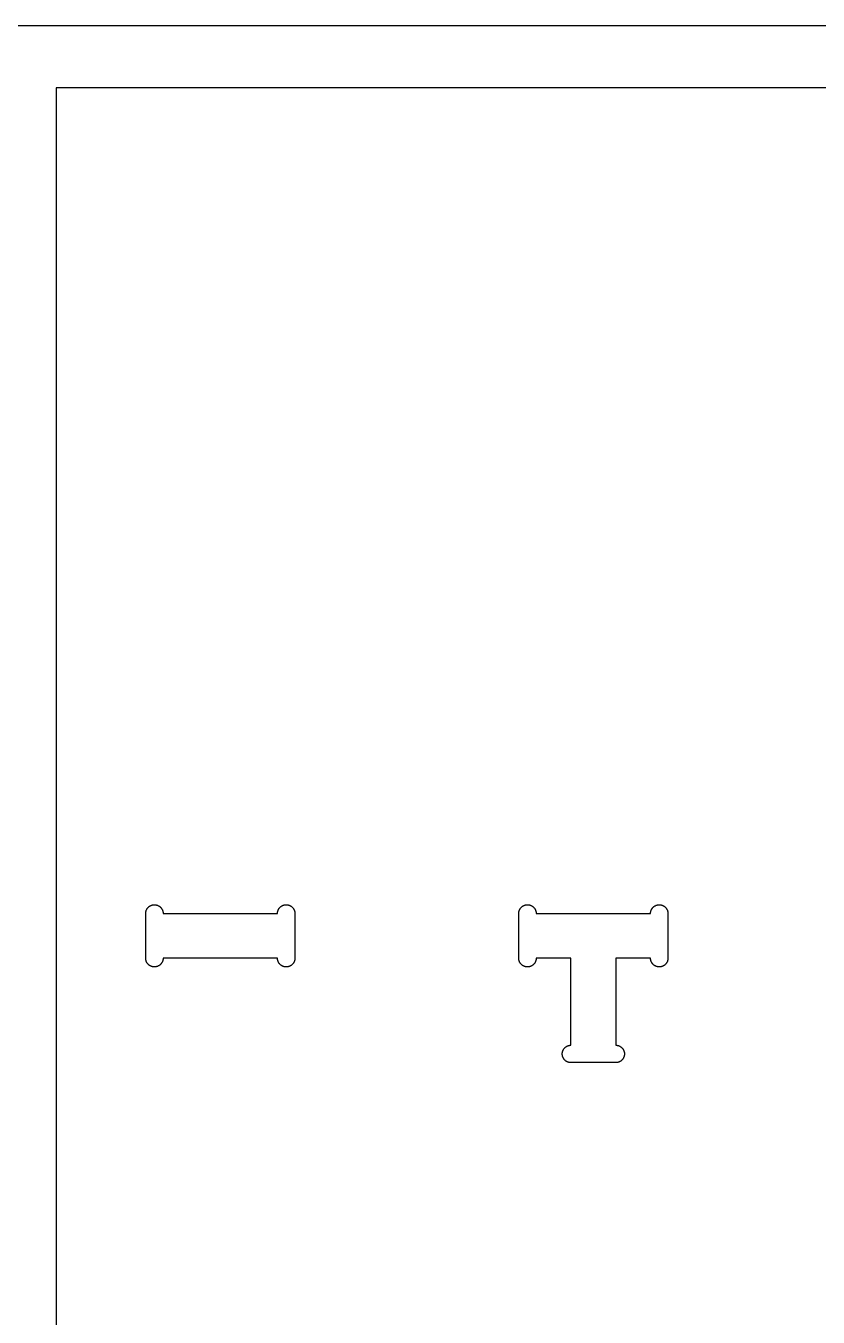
# Model space of a CAD drawing. Header units: millimetres. Extents: x 1594 to 2814, y -1671 to 729.
# Drawn here: x 2176 to 2495, y 210 to 729 of the extents above; entities that cross this region are included whole.
import ezdxf

# ---------------------------------------------------------------- set-up
doc = ezdxf.new("R2010")
doc.units = ezdxf.units.MM
doc.header["$MEASUREMENT"] = 0
for name, color, linetype, true_color in [('CutIn', 96, 'Continuous', 0x007f00), ('CutOut', 4, 'Continuous', 0x00ffff), ('frame', 18, 'Continuous', 0x000000)]:
    doc.layers.add(name, color=color, linetype=linetype, true_color=true_color)

msp = doc.modelspace()

# ---------------------------------------------------------------- linework, layer by layer
at = {"layer": 'CutIn'}
for p, q in [((2225.14, 373.91), (2225.2, 374.01)), ((2225.2, 374.01), (2225.26, 374.11)), ((2225.26, 374.11), (2225.33, 374.21)), ((2225.33, 374.21), (2225.41, 374.31)), ((2225.41, 374.31), (2225.48, 374.4)), ((2225.48, 374.4), (2225.56, 374.49)), ((2225.56, 374.49), (2225.64, 374.58)), ((2225.64, 374.58), (2225.73, 374.67)), ((2225.73, 374.67), (2225.81, 374.75)), ((2225.81, 374.75), (2225.9, 374.83)), ((2225.9, 374.83), (2226, 374.91)), ((2226, 374.91), (2226.09, 374.98)), ((2226.09, 374.98), (2226.19, 375.05)), ((2226.19, 375.05), (2226.29, 375.12)), ((2226.29, 375.12), (2226.39, 375.18)), ((2226.39, 375.18), (2226.5, 375.24)), ((2226.5, 375.24), (2226.61, 375.3)), ((2226.61, 375.3), (2226.72, 375.35)), ((2226.72, 375.35), (2226.83, 375.4)), ((2226.83, 375.4), (2226.94, 375.45)), ((2226.94, 375.45), (2227.05, 375.49)), ((2227.05, 375.49), (2227.17, 375.52)), ((2227.17, 375.52), (2227.28, 375.56)), ((2227.28, 375.56), (2227.4, 375.59)), ((2227.4, 375.59), (2227.52, 375.61)), ((2227.52, 375.61), (2227.64, 375.63)), ((2227.64, 375.63), (2227.76, 375.65)), ((2227.76, 375.65), (2227.88, 375.66)), ((2227.88, 375.66), (2228, 375.67)), ((2228, 375.67), (2228.12, 375.67)), ((2228.12, 375.67), (2228.24, 375.67)), ((2228.24, 375.67), (2228.36, 375.67)), ((2228.36, 375.67), (2228.48, 375.66)), ((2228.48, 375.66), (2228.6, 375.65)), ((2228.6, 375.65), (2228.72, 375.63)), ((2228.72, 375.63), (2228.84, 375.61)), ((2228.84, 375.61), (2228.96, 375.59)), ((2228.96, 375.59), (2229.08, 375.56)), ((2229.08, 375.56), (2229.19, 375.52)), ((2229.19, 375.52), (2229.31, 375.49)), ((2229.31, 375.49), (2229.42, 375.45)), ((2229.42, 375.45), (2229.53, 375.4)), ((2229.53, 375.4), (2229.64, 375.35)), ((2229.64, 375.35), (2229.75, 375.3)), ((2229.75, 375.3), (2229.86, 375.24)), ((2229.86, 375.24), (2229.96, 375.18)), ((2229.96, 375.18), (2230.07, 375.12)), ((2230.07, 375.12), (2230.17, 375.05)), ((2230.17, 375.05), (2230.27, 374.98)), ((2230.27, 374.98), (2230.36, 374.91)), ((2230.36, 374.91), (2230.45, 374.83)), ((2230.45, 374.83), (2230.55, 374.75)), ((2230.55, 374.75), (2230.63, 374.67)), ((2230.63, 374.67), (2230.72, 374.58)), ((2230.72, 374.58), (2230.8, 374.49)), ((2230.8, 374.49), (2230.88, 374.4)), ((2230.88, 374.4), (2230.95, 374.31)), ((2230.95, 374.31), (2231.02, 374.21)), ((2231.02, 374.21), (2231.09, 374.11)), ((2231.09, 374.11), (2231.16, 374.01)), ((2231.16, 374.01), (2231.22, 373.91)), ((2278.14, 373.91), (2278.2, 374.01)), ((2278.2, 374.01), (2278.26, 374.11)), ((2278.26, 374.11), (2278.33, 374.21)), ((2278.33, 374.21), (2278.41, 374.31)), ((2278.41, 374.31), (2278.48, 374.4)), ((2278.48, 374.4), (2278.56, 374.49)), ((2278.56, 374.49), (2278.64, 374.58)), ((2278.64, 374.58), (2278.73, 374.67)), ((2278.73, 374.67), (2278.81, 374.75)), ((2278.81, 374.75), (2278.9, 374.83)), ((2278.9, 374.83), (2279, 374.91)), ((2279, 374.91), (2279.09, 374.98)), ((2279.09, 374.98), (2279.19, 375.05)), ((2279.19, 375.05), (2279.29, 375.12)), ((2279.29, 375.12), (2279.39, 375.18)), ((2279.39, 375.18), (2279.5, 375.24)), ((2279.5, 375.24), (2279.61, 375.3)), ((2279.61, 375.3), (2279.72, 375.35)), ((2279.72, 375.35), (2279.83, 375.4)), ((2279.83, 375.4), (2279.94, 375.45)), ((2279.94, 375.45), (2280.05, 375.49)), ((2280.05, 375.49), (2280.17, 375.52)), ((2280.17, 375.52), (2280.28, 375.56)), ((2280.28, 375.56), (2280.4, 375.59)), ((2280.4, 375.59), (2280.52, 375.61)), ((2280.52, 375.61), (2280.64, 375.63)), ((2280.64, 375.63), (2280.76, 375.65)), ((2280.76, 375.65), (2280.88, 375.66)), ((2280.88, 375.66), (2281, 375.67)), ((2281, 375.67), (2281.12, 375.67)), ((2281.12, 375.67), (2281.24, 375.67)), ((2281.24, 375.67), (2281.36, 375.67)), ((2281.36, 375.67), (2281.48, 375.66)), ((2281.48, 375.66), (2281.6, 375.65)), ((2281.6, 375.65), (2281.72, 375.63)), ((2281.72, 375.63), (2281.84, 375.61)), ((2281.84, 375.61), (2281.96, 375.59)), ((2281.96, 375.59), (2282.08, 375.56)), ((2282.08, 375.56), (2282.19, 375.52)), ((2282.19, 375.52), (2282.31, 375.49)), ((2282.31, 375.49), (2282.42, 375.45)), ((2282.42, 375.45), (2282.53, 375.4)), ((2282.53, 375.4), (2282.64, 375.35)), ((2282.64, 375.35), (2282.75, 375.3)), ((2282.75, 375.3), (2282.86, 375.24)), ((2282.86, 375.24), (2282.96, 375.18)), ((2282.96, 375.18), (2283.07, 375.12)), ((2283.07, 375.12), (2283.17, 375.05)), ((2283.17, 375.05), (2283.27, 374.98)), ((2283.27, 374.98), (2283.36, 374.91)), ((2283.36, 374.91), (2283.45, 374.83)), ((2283.45, 374.83), (2283.55, 374.75)), ((2283.55, 374.75), (2283.63, 374.67)), ((2283.63, 374.67), (2283.72, 374.58)), ((2283.72, 374.58), (2283.8, 374.49)), ((2283.8, 374.49), (2283.88, 374.4)), ((2283.88, 374.4), (2283.95, 374.31)), ((2283.95, 374.31), (2284.02, 374.21)), ((2284.02, 374.21), (2284.09, 374.11)), ((2284.09, 374.11), (2284.16, 374.01)), ((2284.16, 374.01), (2284.22, 373.91)), ((2375.14, 373.91), (2375.2, 374.01)), ((2375.2, 374.01), (2375.26, 374.11)), ((2375.26, 374.11), (2375.33, 374.21)), ((2375.33, 374.21), (2375.41, 374.31)), ((2375.41, 374.31), (2375.48, 374.4)), ((2375.48, 374.4), (2375.56, 374.49)), ((2375.56, 374.49), (2375.64, 374.58)), ((2375.64, 374.58), (2375.73, 374.67)), ((2375.73, 374.67), (2375.81, 374.75)), ((2375.81, 374.75), (2375.9, 374.83)), ((2375.9, 374.83), (2376, 374.91)), ((2376, 374.91), (2376.09, 374.98)), ((2376.09, 374.98), (2376.19, 375.05)), ((2376.19, 375.05), (2376.29, 375.12)), ((2376.29, 375.12), (2376.39, 375.18)), ((2376.39, 375.18), (2376.5, 375.24)), ((2376.5, 375.24), (2376.61, 375.3)), ((2376.61, 375.3), (2376.72, 375.35)), ((2376.72, 375.35), (2376.83, 375.4)), ((2376.83, 375.4), (2376.94, 375.45)), ((2376.94, 375.45), (2377.05, 375.49)), ((2377.05, 375.49), (2377.17, 375.52)), ((2377.17, 375.52), (2377.28, 375.56)), ((2377.28, 375.56), (2377.4, 375.59)), ((2377.4, 375.59), (2377.52, 375.61)), ((2377.52, 375.61), (2377.64, 375.63)), ((2377.64, 375.63), (2377.76, 375.65)), ((2377.76, 375.65), (2377.88, 375.66)), ((2377.88, 375.66), (2378, 375.67)), ((2378, 375.67), (2378.12, 375.67)), ((2378.12, 375.67), (2378.24, 375.67)), ((2378.24, 375.67), (2378.36, 375.67)), ((2378.36, 375.67), (2378.48, 375.66)), ((2378.48, 375.66), (2378.6, 375.65)), ((2378.6, 375.65), (2378.72, 375.63)), ((2378.72, 375.63), (2378.84, 375.61)), ((2378.84, 375.61), (2378.96, 375.59)), ((2378.96, 375.59), (2379.08, 375.56)), ((2379.08, 375.56), (2379.19, 375.52)), ((2379.19, 375.52), (2379.31, 375.49)), ((2379.31, 375.49), (2379.42, 375.45)), ((2379.42, 375.45), (2379.53, 375.4)), ((2379.53, 375.4), (2379.64, 375.35)), ((2379.64, 375.35), (2379.75, 375.3)), ((2379.75, 375.3), (2379.86, 375.24)), ((2379.86, 375.24), (2379.96, 375.18)), ((2379.96, 375.18), (2380.07, 375.12)), ((2380.07, 375.12), (2380.17, 375.05)), ((2380.17, 375.05), (2380.27, 374.98)), ((2380.27, 374.98), (2380.36, 374.91)), ((2380.36, 374.91), (2380.45, 374.83)), ((2380.45, 374.83), (2380.55, 374.75)), ((2380.55, 374.75), (2380.63, 374.67)), ((2380.63, 374.67), (2380.72, 374.58)), ((2380.72, 374.58), (2380.8, 374.49)), ((2380.8, 374.49), (2380.88, 374.4)), ((2380.88, 374.4), (2380.95, 374.31)), ((2380.95, 374.31), (2381.02, 374.21)), ((2381.02, 374.21), (2381.09, 374.11)), ((2381.09, 374.11), (2381.16, 374.01)), ((2381.16, 374.01), (2381.22, 373.91)), ((2428.14, 373.91), (2428.2, 374.01)), ((2428.2, 374.01), (2428.26, 374.11)), ((2428.26, 374.11), (2428.33, 374.21)), ((2428.33, 374.21), (2428.41, 374.31)), ((2428.41, 374.31), (2428.48, 374.4)), ((2428.48, 374.4), (2428.56, 374.49)), ((2428.56, 374.49), (2428.64, 374.58)), ((2428.64, 374.58), (2428.73, 374.67)), ((2428.73, 374.67), (2428.81, 374.75)), ((2428.81, 374.75), (2428.9, 374.83)), ((2428.9, 374.83), (2429, 374.91)), ((2429, 374.91), (2429.09, 374.98)), ((2429.09, 374.98), (2429.19, 375.05)), ((2429.19, 375.05), (2429.29, 375.12)), ((2429.29, 375.12), (2429.39, 375.18)), ((2429.39, 375.18), (2429.5, 375.24)), ((2429.5, 375.24), (2429.61, 375.3)), ((2429.61, 375.3), (2429.72, 375.35)), ((2429.72, 375.35), (2429.83, 375.4)), ((2429.83, 375.4), (2429.94, 375.45)), ((2429.94, 375.45), (2430.05, 375.49)), ((2430.05, 375.49), (2430.17, 375.52)), ((2430.17, 375.52), (2430.28, 375.56)), ((2430.28, 375.56), (2430.4, 375.59)), ((2430.4, 375.59), (2430.52, 375.61)), ((2430.52, 375.61), (2430.64, 375.63)), ((2430.64, 375.63), (2430.76, 375.65)), ((2430.76, 375.65), (2430.88, 375.66)), ((2430.88, 375.66), (2431, 375.67)), ((2431, 375.67), (2431.12, 375.67)), ((2431.12, 375.67), (2431.24, 375.67)), ((2431.24, 375.67), (2431.36, 375.67)), ((2431.36, 375.67), (2431.48, 375.66)), ((2431.48, 375.66), (2431.6, 375.65)), ((2431.6, 375.65), (2431.72, 375.63)), ((2431.72, 375.63), (2431.84, 375.61)), ((2431.84, 375.61), (2431.96, 375.59)), ((2431.96, 375.59), (2432.08, 375.56)), ((2432.08, 375.56), (2432.19, 375.52)), ((2432.19, 375.52), (2432.31, 375.49)), ((2432.31, 375.49), (2432.42, 375.45)), ((2432.42, 375.45), (2432.53, 375.4)), ((2432.53, 375.4), (2432.64, 375.35)), ((2432.64, 375.35), (2432.75, 375.3)), ((2432.75, 375.3), (2432.86, 375.24)), ((2432.86, 375.24), (2432.96, 375.18)), ((2432.96, 375.18), (2433.07, 375.12)), ((2433.07, 375.12), (2433.17, 375.05)), ((2433.17, 375.05), (2433.27, 374.98)), ((2433.27, 374.98), (2433.36, 374.91)), ((2433.36, 374.91), (2433.45, 374.83)), ((2433.45, 374.83), (2433.55, 374.75)), ((2433.55, 374.75), (2433.63, 374.67)), ((2433.63, 374.67), (2433.72, 374.58)), ((2433.72, 374.58), (2433.8, 374.49)), ((2433.8, 374.49), (2433.88, 374.4)), ((2433.88, 374.4), (2433.95, 374.31)), ((2433.95, 374.31), (2434.02, 374.21)), ((2434.02, 374.21), (2434.09, 374.11)), ((2434.09, 374.11), (2434.16, 374.01)), ((2434.16, 374.01), (2434.22, 373.91)), ((2224.68, 372.29), (2224.69, 372.41)), ((2224.68, 372.17), (2224.68, 372.29)), ((2224.68, 354.17), (2224.68, 372.17)), ((2224.69, 372.41), (2224.7, 372.53)), ((2224.7, 372.53), (2224.71, 372.65)), ((2224.71, 372.65), (2224.73, 372.77)), ((2224.73, 372.77), (2224.75, 372.89)), ((2224.75, 372.89), (2224.78, 373.01)), ((2224.78, 373.01), (2224.81, 373.13)), ((2224.81, 373.13), (2224.85, 373.24)), ((2224.85, 373.24), (2224.89, 373.36)), ((2224.89, 373.36), (2224.93, 373.47)), ((2224.93, 373.47), (2224.98, 373.58)), ((2224.98, 373.58), (2225.03, 373.69)), ((2225.03, 373.69), (2225.08, 373.8)), ((2225.08, 373.8), (2225.14, 373.91)), ((2231.22, 373.91), (2231.28, 373.8)), ((2231.28, 373.8), (2231.33, 373.69)), ((2231.33, 373.69), (2231.38, 373.58)), ((2231.38, 373.58), (2231.43, 373.47)), ((2231.43, 373.47), (2231.47, 373.36)), ((2231.47, 373.36), (2231.51, 373.24)), ((2231.51, 373.24), (2231.55, 373.13)), ((2231.55, 373.13), (2231.58, 373.01)), ((2231.58, 373.01), (2231.6, 372.89)), ((2231.6, 372.89), (2231.63, 372.77)), ((2231.63, 372.77), (2231.65, 372.65)), ((2231.65, 372.65), (2231.66, 372.53)), ((2231.66, 372.53), (2231.67, 372.41)), ((2231.67, 372.41), (2231.68, 372.29)), ((2231.68, 372.29), (2231.68, 372.17)), ((2231.68, 372.17), (2277.68, 372.17)), ((2277.68, 372.29), (2277.69, 372.41)), ((2277.68, 372.17), (2277.68, 372.29)), ((2277.69, 372.41), (2277.7, 372.53)), ((2277.7, 372.53), (2277.71, 372.65)), ((2277.71, 372.65), (2277.73, 372.77)), ((2277.73, 372.77), (2277.75, 372.89)), ((2277.75, 372.89), (2277.78, 373.01)), ((2277.78, 373.01), (2277.81, 373.13)), ((2277.81, 373.13), (2277.85, 373.24)), ((2277.85, 373.24), (2277.89, 373.36)), ((2277.89, 373.36), (2277.93, 373.47)), ((2277.93, 373.47), (2277.98, 373.58)), ((2277.98, 373.58), (2278.03, 373.69)), ((2278.03, 373.69), (2278.08, 373.8)), ((2278.08, 373.8), (2278.14, 373.91)), ((2284.22, 373.91), (2284.28, 373.8)), ((2284.28, 373.8), (2284.33, 373.69)), ((2284.33, 373.69), (2284.38, 373.58)), ((2284.38, 373.58), (2284.43, 373.47)), ((2284.43, 373.47), (2284.47, 373.36)), ((2284.47, 373.36), (2284.51, 373.24)), ((2284.51, 373.24), (2284.55, 373.13)), ((2284.55, 373.13), (2284.58, 373.01)), ((2284.58, 373.01), (2284.6, 372.89)), ((2284.6, 372.89), (2284.63, 372.77)), ((2284.63, 372.77), (2284.65, 372.65)), ((2284.65, 372.65), (2284.66, 372.53)), ((2284.66, 372.53), (2284.67, 372.41)), ((2284.67, 372.41), (2284.68, 372.29)), ((2284.68, 372.29), (2284.68, 372.17)), ((2284.68, 372.17), (2284.68, 354.17)), ((2374.68, 372.29), (2374.69, 372.41)), ((2374.68, 372.17), (2374.68, 372.29)), ((2374.68, 354.17), (2374.68, 372.17)), ((2374.69, 372.41), (2374.7, 372.53)), ((2374.7, 372.53), (2374.71, 372.65)), ((2374.71, 372.65), (2374.73, 372.77)), ((2374.73, 372.77), (2374.75, 372.89)), ((2374.75, 372.89), (2374.78, 373.01)), ((2374.78, 373.01), (2374.81, 373.13)), ((2374.81, 373.13), (2374.85, 373.24)), ((2374.85, 373.24), (2374.89, 373.36)), ((2374.89, 373.36), (2374.93, 373.47)), ((2374.93, 373.47), (2374.98, 373.58)), ((2374.98, 373.58), (2375.03, 373.69)), ((2375.03, 373.69), (2375.08, 373.8)), ((2375.08, 373.8), (2375.14, 373.91)), ((2381.22, 373.91), (2381.28, 373.8)), ((2381.28, 373.8), (2381.33, 373.69)), ((2381.33, 373.69), (2381.38, 373.58)), ((2381.38, 373.58), (2381.43, 373.47)), ((2381.43, 373.47), (2381.47, 373.36)), ((2381.47, 373.36), (2381.51, 373.24)), ((2381.51, 373.24), (2381.55, 373.13)), ((2381.55, 373.13), (2381.58, 373.01)), ((2381.58, 373.01), (2381.6, 372.89)), ((2381.6, 372.89), (2381.63, 372.77)), ((2381.63, 372.77), (2381.65, 372.65)), ((2381.65, 372.65), (2381.66, 372.53)), ((2381.66, 372.53), (2381.67, 372.41)), ((2381.67, 372.41), (2381.68, 372.29)), ((2381.68, 372.29), (2381.68, 372.17)), ((2381.68, 372.17), (2427.68, 372.17)), ((2427.68, 372.29), (2427.69, 372.41)), ((2427.68, 372.17), (2427.68, 372.29)), ((2427.69, 372.41), (2427.7, 372.53)), ((2427.7, 372.53), (2427.71, 372.65)), ((2427.71, 372.65), (2427.73, 372.77)), ((2427.73, 372.77), (2427.75, 372.89)), ((2427.75, 372.89), (2427.78, 373.01)), ((2427.78, 373.01), (2427.81, 373.13)), ((2427.81, 373.13), (2427.85, 373.24)), ((2427.85, 373.24), (2427.89, 373.36)), ((2427.89, 373.36), (2427.93, 373.47)), ((2427.93, 373.47), (2427.98, 373.58)), ((2427.98, 373.58), (2428.03, 373.69)), ((2428.03, 373.69), (2428.08, 373.8)), ((2428.08, 373.8), (2428.14, 373.91)), ((2434.22, 373.91), (2434.28, 373.8)), ((2434.28, 373.8), (2434.33, 373.69)), ((2434.33, 373.69), (2434.38, 373.58)), ((2434.38, 373.58), (2434.43, 373.47)), ((2434.43, 373.47), (2434.47, 373.36)), ((2434.47, 373.36), (2434.51, 373.24)), ((2434.51, 373.24), (2434.55, 373.13)), ((2434.55, 373.13), (2434.58, 373.01)), ((2434.58, 373.01), (2434.6, 372.89)), ((2434.6, 372.89), (2434.63, 372.77)), ((2434.63, 372.77), (2434.65, 372.65)), ((2434.65, 372.65), (2434.66, 372.53)), ((2434.66, 372.53), (2434.67, 372.41)), ((2434.67, 372.41), (2434.68, 372.29)), ((2434.68, 372.29), (2434.68, 372.17)), ((2434.68, 372.17), (2434.68, 354.17)), ((2224.68, 354.05), (2224.68, 354.17)), ((2224.69, 353.93), (2224.68, 354.05)), ((2224.7, 353.81), (2224.69, 353.93)), ((2224.71, 353.69), (2224.7, 353.81)), ((2224.73, 353.57), (2224.71, 353.69)), ((2224.75, 353.45), (2224.73, 353.57)), ((2224.78, 353.34), (2224.75, 353.45)), ((2224.81, 353.22), (2224.78, 353.34)), ((2224.85, 353.1), (2224.81, 353.22)), ((2231.55, 353.22), (2231.51, 353.1)), ((2231.58, 353.34), (2231.55, 353.22)), ((2231.6, 353.45), (2231.58, 353.34)), ((2231.63, 353.57), (2231.6, 353.45)), ((2231.65, 353.69), (2231.63, 353.57)), ((2231.66, 353.81), (2231.65, 353.69)), ((2231.67, 353.93), (2231.66, 353.81)), ((2231.68, 354.05), (2231.67, 353.93)), ((2277.68, 354.17), (2231.68, 354.17)), ((2231.68, 354.17), (2231.68, 354.05)), ((2277.68, 354.05), (2277.68, 354.17)), ((2277.69, 353.93), (2277.68, 354.05)), ((2277.7, 353.81), (2277.69, 353.93)), ((2277.71, 353.69), (2277.7, 353.81)), ((2277.73, 353.57), (2277.71, 353.69)), ((2277.75, 353.45), (2277.73, 353.57)), ((2277.78, 353.34), (2277.75, 353.45)), ((2277.81, 353.22), (2277.78, 353.34)), ((2277.85, 353.1), (2277.81, 353.22)), ((2284.55, 353.22), (2284.51, 353.1)), ((2284.58, 353.34), (2284.55, 353.22)), ((2284.6, 353.45), (2284.58, 353.34)), ((2284.63, 353.57), (2284.6, 353.45)), ((2284.65, 353.69), (2284.63, 353.57)), ((2284.66, 353.81), (2284.65, 353.69)), ((2284.67, 353.93), (2284.66, 353.81)), ((2284.68, 354.05), (2284.67, 353.93)), ((2284.68, 354.17), (2284.68, 354.05)), ((2374.68, 354.05), (2374.68, 354.17)), ((2374.69, 353.93), (2374.68, 354.05)), ((2374.7, 353.81), (2374.69, 353.93)), ((2374.71, 353.69), (2374.7, 353.81)), ((2374.73, 353.57), (2374.71, 353.69)), ((2374.75, 353.45), (2374.73, 353.57)), ((2374.78, 353.34), (2374.75, 353.45)), ((2374.81, 353.22), (2374.78, 353.34)), ((2374.85, 353.1), (2374.81, 353.22)), ((2381.55, 353.22), (2381.51, 353.1)), ((2381.58, 353.34), (2381.55, 353.22)), ((2381.6, 353.45), (2381.58, 353.34)), ((2381.63, 353.57), (2381.6, 353.45)), ((2381.65, 353.69), (2381.63, 353.57)), ((2381.66, 353.81), (2381.65, 353.69)), ((2381.67, 353.93), (2381.66, 353.81)), ((2381.68, 354.05), (2381.67, 353.93)), ((2395.68, 354.17), (2381.68, 354.17)), ((2381.68, 354.17), (2381.68, 354.05)), ((2395.68, 319.17), (2395.68, 354.17)), ((2427.68, 354.17), (2413.68, 354.17)), ((2413.68, 354.17), (2413.68, 319.17)), ((2427.68, 354.05), (2427.68, 354.17)), ((2427.69, 353.93), (2427.68, 354.05)), ((2427.7, 353.81), (2427.69, 353.93)), ((2427.71, 353.69), (2427.7, 353.81)), ((2427.73, 353.57), (2427.71, 353.69)), ((2427.75, 353.45), (2427.73, 353.57)), ((2427.78, 353.34), (2427.75, 353.45)), ((2427.81, 353.22), (2427.78, 353.34)), ((2427.85, 353.1), (2427.81, 353.22)), ((2434.55, 353.22), (2434.51, 353.1)), ((2434.58, 353.34), (2434.55, 353.22)), ((2434.6, 353.45), (2434.58, 353.34)), ((2434.63, 353.57), (2434.6, 353.45)), ((2434.65, 353.69), (2434.63, 353.57)), ((2434.66, 353.81), (2434.65, 353.69)), ((2434.67, 353.93), (2434.66, 353.81)), ((2434.68, 354.05), (2434.67, 353.93)), ((2434.68, 354.17), (2434.68, 354.05)), ((2224.89, 352.99), (2224.85, 353.1)), ((2224.93, 352.88), (2224.89, 352.99)), ((2224.98, 352.76), (2224.93, 352.88)), ((2225.03, 352.65), (2224.98, 352.76)), ((2225.08, 352.55), (2225.03, 352.65)), ((2225.14, 352.44), (2225.08, 352.55)), ((2225.2, 352.34), (2225.14, 352.44)), ((2225.26, 352.23), (2225.2, 352.34)), ((2225.33, 352.14), (2225.26, 352.23)), ((2225.41, 352.04), (2225.33, 352.14)), ((2225.48, 351.94), (2225.41, 352.04)), ((2225.56, 351.85), (2225.48, 351.94)), ((2225.64, 351.76), (2225.56, 351.85)), ((2225.73, 351.68), (2225.64, 351.76)), ((2225.81, 351.59), (2225.73, 351.68)), ((2225.9, 351.51), (2225.81, 351.59)), ((2226, 351.44), (2225.9, 351.51)), ((2226.09, 351.36), (2226, 351.44)), ((2226.19, 351.29), (2226.09, 351.36)), ((2226.29, 351.23), (2226.19, 351.29)), ((2226.39, 351.16), (2226.29, 351.23)), ((2226.5, 351.1), (2226.39, 351.16)), ((2226.61, 351.05), (2226.5, 351.1)), ((2226.72, 350.99), (2226.61, 351.05)), ((2226.83, 350.95), (2226.72, 350.99)), ((2226.94, 350.9), (2226.83, 350.95)), ((2227.05, 350.86), (2226.94, 350.9)), ((2227.17, 350.82), (2227.05, 350.86)), ((2227.28, 350.79), (2227.17, 350.82)), ((2227.4, 350.76), (2227.28, 350.79)), ((2227.52, 350.74), (2227.4, 350.76)), ((2227.64, 350.72), (2227.52, 350.74)), ((2227.76, 350.7), (2227.64, 350.72)), ((2227.88, 350.69), (2227.76, 350.7)), ((2228, 350.68), (2227.88, 350.69)), ((2228.12, 350.67), (2228, 350.68)), ((2228.24, 350.67), (2228.12, 350.67)), ((2228.36, 350.68), (2228.24, 350.67)), ((2228.48, 350.69), (2228.36, 350.68)), ((2228.6, 350.7), (2228.48, 350.69)), ((2228.72, 350.72), (2228.6, 350.7)), ((2228.84, 350.74), (2228.72, 350.72)), ((2228.96, 350.76), (2228.84, 350.74)), ((2229.08, 350.79), (2228.96, 350.76)), ((2229.19, 350.82), (2229.08, 350.79)), ((2229.31, 350.86), (2229.19, 350.82)), ((2229.42, 350.9), (2229.31, 350.86)), ((2229.53, 350.95), (2229.42, 350.9)), ((2229.64, 350.99), (2229.53, 350.95)), ((2229.75, 351.05), (2229.64, 350.99)), ((2229.86, 351.1), (2229.75, 351.05)), ((2229.96, 351.16), (2229.86, 351.1)), ((2230.07, 351.23), (2229.96, 351.16)), ((2230.17, 351.29), (2230.07, 351.23)), ((2230.27, 351.36), (2230.17, 351.29)), ((2230.36, 351.44), (2230.27, 351.36)), ((2230.45, 351.51), (2230.36, 351.44)), ((2230.55, 351.59), (2230.45, 351.51)), ((2230.63, 351.68), (2230.55, 351.59)), ((2230.72, 351.76), (2230.63, 351.68)), ((2230.8, 351.85), (2230.72, 351.76)), ((2230.88, 351.94), (2230.8, 351.85)), ((2230.95, 352.04), (2230.88, 351.94)), ((2231.02, 352.14), (2230.95, 352.04)), ((2231.09, 352.23), (2231.02, 352.14)), ((2231.16, 352.34), (2231.09, 352.23)), ((2231.22, 352.44), (2231.16, 352.34)), ((2231.28, 352.55), (2231.22, 352.44)), ((2231.33, 352.65), (2231.28, 352.55)), ((2231.38, 352.76), (2231.33, 352.65)), ((2231.43, 352.88), (2231.38, 352.76)), ((2231.47, 352.99), (2231.43, 352.88)), ((2231.51, 353.1), (2231.47, 352.99)), ((2277.89, 352.99), (2277.85, 353.1)), ((2277.93, 352.88), (2277.89, 352.99)), ((2277.98, 352.76), (2277.93, 352.88)), ((2278.03, 352.65), (2277.98, 352.76)), ((2278.08, 352.55), (2278.03, 352.65)), ((2278.14, 352.44), (2278.08, 352.55)), ((2278.2, 352.34), (2278.14, 352.44)), ((2278.26, 352.23), (2278.2, 352.34)), ((2278.33, 352.14), (2278.26, 352.23)), ((2278.41, 352.04), (2278.33, 352.14)), ((2278.48, 351.94), (2278.41, 352.04)), ((2278.56, 351.85), (2278.48, 351.94)), ((2278.64, 351.76), (2278.56, 351.85)), ((2278.73, 351.68), (2278.64, 351.76)), ((2278.81, 351.59), (2278.73, 351.68)), ((2278.9, 351.51), (2278.81, 351.59)), ((2279, 351.44), (2278.9, 351.51)), ((2279.09, 351.36), (2279, 351.44)), ((2279.19, 351.29), (2279.09, 351.36)), ((2279.29, 351.23), (2279.19, 351.29)), ((2279.39, 351.16), (2279.29, 351.23)), ((2279.5, 351.1), (2279.39, 351.16)), ((2279.61, 351.05), (2279.5, 351.1)), ((2279.72, 350.99), (2279.61, 351.05)), ((2279.83, 350.95), (2279.72, 350.99)), ((2279.94, 350.9), (2279.83, 350.95)), ((2280.05, 350.86), (2279.94, 350.9)), ((2280.17, 350.82), (2280.05, 350.86)), ((2280.28, 350.79), (2280.17, 350.82)), ((2280.4, 350.76), (2280.28, 350.79)), ((2280.52, 350.74), (2280.4, 350.76)), ((2280.64, 350.72), (2280.52, 350.74)), ((2280.76, 350.7), (2280.64, 350.72)), ((2280.88, 350.69), (2280.76, 350.7)), ((2281, 350.68), (2280.88, 350.69)), ((2281.12, 350.67), (2281, 350.68)), ((2281.24, 350.67), (2281.12, 350.67)), ((2281.36, 350.68), (2281.24, 350.67)), ((2281.48, 350.69), (2281.36, 350.68)), ((2281.6, 350.7), (2281.48, 350.69)), ((2281.72, 350.72), (2281.6, 350.7)), ((2281.84, 350.74), (2281.72, 350.72)), ((2281.96, 350.76), (2281.84, 350.74)), ((2282.08, 350.79), (2281.96, 350.76)), ((2282.19, 350.82), (2282.08, 350.79)), ((2282.31, 350.86), (2282.19, 350.82)), ((2282.42, 350.9), (2282.31, 350.86)), ((2282.53, 350.95), (2282.42, 350.9)), ((2282.64, 350.99), (2282.53, 350.95)), ((2282.75, 351.05), (2282.64, 350.99)), ((2282.86, 351.1), (2282.75, 351.05)), ((2282.96, 351.16), (2282.86, 351.1)), ((2283.07, 351.23), (2282.96, 351.16)), ((2283.17, 351.29), (2283.07, 351.23)), ((2283.27, 351.36), (2283.17, 351.29)), ((2283.36, 351.44), (2283.27, 351.36)), ((2283.45, 351.51), (2283.36, 351.44)), ((2283.55, 351.59), (2283.45, 351.51)), ((2283.63, 351.68), (2283.55, 351.59)), ((2283.72, 351.76), (2283.63, 351.68)), ((2283.8, 351.85), (2283.72, 351.76)), ((2283.88, 351.94), (2283.8, 351.85)), ((2283.95, 352.04), (2283.88, 351.94)), ((2284.02, 352.14), (2283.95, 352.04)), ((2284.09, 352.23), (2284.02, 352.14)), ((2284.16, 352.34), (2284.09, 352.23)), ((2284.22, 352.44), (2284.16, 352.34)), ((2284.28, 352.55), (2284.22, 352.44)), ((2284.33, 352.65), (2284.28, 352.55)), ((2284.38, 352.76), (2284.33, 352.65)), ((2284.43, 352.88), (2284.38, 352.76)), ((2284.47, 352.99), (2284.43, 352.88)), ((2284.51, 353.1), (2284.47, 352.99)), ((2374.89, 352.99), (2374.85, 353.1)), ((2374.93, 352.88), (2374.89, 352.99)), ((2374.98, 352.76), (2374.93, 352.88)), ((2375.03, 352.65), (2374.98, 352.76)), ((2375.08, 352.55), (2375.03, 352.65)), ((2375.14, 352.44), (2375.08, 352.55)), ((2375.2, 352.34), (2375.14, 352.44)), ((2375.26, 352.23), (2375.2, 352.34)), ((2375.33, 352.14), (2375.26, 352.23)), ((2375.41, 352.04), (2375.33, 352.14)), ((2375.48, 351.94), (2375.41, 352.04)), ((2375.56, 351.85), (2375.48, 351.94)), ((2375.64, 351.76), (2375.56, 351.85)), ((2375.73, 351.68), (2375.64, 351.76)), ((2375.81, 351.59), (2375.73, 351.68)), ((2375.9, 351.51), (2375.81, 351.59)), ((2376, 351.44), (2375.9, 351.51)), ((2376.09, 351.36), (2376, 351.44)), ((2376.19, 351.29), (2376.09, 351.36)), ((2376.29, 351.23), (2376.19, 351.29)), ((2376.39, 351.16), (2376.29, 351.23)), ((2376.5, 351.1), (2376.39, 351.16)), ((2376.61, 351.05), (2376.5, 351.1)), ((2376.72, 350.99), (2376.61, 351.05)), ((2376.83, 350.95), (2376.72, 350.99)), ((2376.94, 350.9), (2376.83, 350.95)), ((2377.05, 350.86), (2376.94, 350.9)), ((2377.17, 350.82), (2377.05, 350.86)), ((2377.28, 350.79), (2377.17, 350.82)), ((2377.4, 350.76), (2377.28, 350.79)), ((2377.52, 350.74), (2377.4, 350.76)), ((2377.64, 350.72), (2377.52, 350.74)), ((2377.76, 350.7), (2377.64, 350.72)), ((2377.88, 350.69), (2377.76, 350.7)), ((2378, 350.68), (2377.88, 350.69)), ((2378.12, 350.67), (2378, 350.68)), ((2378.24, 350.67), (2378.12, 350.67)), ((2378.36, 350.68), (2378.24, 350.67)), ((2378.48, 350.69), (2378.36, 350.68)), ((2378.6, 350.7), (2378.48, 350.69)), ((2378.72, 350.72), (2378.6, 350.7)), ((2378.84, 350.74), (2378.72, 350.72)), ((2378.96, 350.76), (2378.84, 350.74)), ((2379.08, 350.79), (2378.96, 350.76)), ((2379.19, 350.82), (2379.08, 350.79)), ((2379.31, 350.86), (2379.19, 350.82)), ((2379.42, 350.9), (2379.31, 350.86)), ((2379.53, 350.95), (2379.42, 350.9)), ((2379.64, 350.99), (2379.53, 350.95)), ((2379.75, 351.05), (2379.64, 350.99)), ((2379.86, 351.1), (2379.75, 351.05)), ((2379.96, 351.16), (2379.86, 351.1)), ((2380.07, 351.23), (2379.96, 351.16)), ((2380.17, 351.29), (2380.07, 351.23)), ((2380.27, 351.36), (2380.17, 351.29)), ((2380.36, 351.44), (2380.27, 351.36)), ((2380.45, 351.51), (2380.36, 351.44)), ((2380.55, 351.59), (2380.45, 351.51)), ((2380.63, 351.68), (2380.55, 351.59)), ((2380.72, 351.76), (2380.63, 351.68)), ((2380.8, 351.85), (2380.72, 351.76)), ((2380.88, 351.94), (2380.8, 351.85)), ((2380.95, 352.04), (2380.88, 351.94)), ((2381.02, 352.14), (2380.95, 352.04)), ((2381.09, 352.23), (2381.02, 352.14)), ((2381.16, 352.34), (2381.09, 352.23)), ((2381.22, 352.44), (2381.16, 352.34)), ((2381.28, 352.55), (2381.22, 352.44)), ((2381.33, 352.65), (2381.28, 352.55)), ((2381.38, 352.76), (2381.33, 352.65)), ((2381.43, 352.88), (2381.38, 352.76)), ((2381.47, 352.99), (2381.43, 352.88)), ((2381.51, 353.1), (2381.47, 352.99)), ((2427.89, 352.99), (2427.85, 353.1)), ((2427.93, 352.88), (2427.89, 352.99)), ((2427.98, 352.76), (2427.93, 352.88)), ((2428.03, 352.65), (2427.98, 352.76)), ((2428.08, 352.55), (2428.03, 352.65)), ((2428.14, 352.44), (2428.08, 352.55)), ((2428.2, 352.34), (2428.14, 352.44)), ((2428.26, 352.23), (2428.2, 352.34)), ((2428.33, 352.14), (2428.26, 352.23)), ((2428.41, 352.04), (2428.33, 352.14)), ((2428.48, 351.94), (2428.41, 352.04)), ((2428.56, 351.85), (2428.48, 351.94)), ((2428.64, 351.76), (2428.56, 351.85)), ((2428.73, 351.68), (2428.64, 351.76)), ((2428.81, 351.59), (2428.73, 351.68)), ((2428.9, 351.51), (2428.81, 351.59)), ((2429, 351.44), (2428.9, 351.51)), ((2429.09, 351.36), (2429, 351.44)), ((2429.19, 351.29), (2429.09, 351.36)), ((2429.29, 351.23), (2429.19, 351.29)), ((2429.39, 351.16), (2429.29, 351.23)), ((2429.5, 351.1), (2429.39, 351.16)), ((2429.61, 351.05), (2429.5, 351.1)), ((2429.72, 350.99), (2429.61, 351.05)), ((2429.83, 350.95), (2429.72, 350.99)), ((2429.94, 350.9), (2429.83, 350.95)), ((2430.05, 350.86), (2429.94, 350.9)), ((2430.17, 350.82), (2430.05, 350.86)), ((2430.28, 350.79), (2430.17, 350.82)), ((2430.4, 350.76), (2430.28, 350.79)), ((2430.52, 350.74), (2430.4, 350.76)), ((2430.64, 350.72), (2430.52, 350.74)), ((2430.76, 350.7), (2430.64, 350.72)), ((2430.88, 350.69), (2430.76, 350.7)), ((2431, 350.68), (2430.88, 350.69)), ((2431.12, 350.67), (2431, 350.68)), ((2431.24, 350.67), (2431.12, 350.67)), ((2431.36, 350.68), (2431.24, 350.67)), ((2431.48, 350.69), (2431.36, 350.68)), ((2431.6, 350.7), (2431.48, 350.69)), ((2431.72, 350.72), (2431.6, 350.7)), ((2431.84, 350.74), (2431.72, 350.72)), ((2431.96, 350.76), (2431.84, 350.74)), ((2432.08, 350.79), (2431.96, 350.76)), ((2432.19, 350.82), (2432.08, 350.79)), ((2432.31, 350.86), (2432.19, 350.82)), ((2432.42, 350.9), (2432.31, 350.86)), ((2432.53, 350.95), (2432.42, 350.9)), ((2432.64, 350.99), (2432.53, 350.95)), ((2432.75, 351.05), (2432.64, 350.99)), ((2432.86, 351.1), (2432.75, 351.05)), ((2432.96, 351.16), (2432.86, 351.1)), ((2433.07, 351.23), (2432.96, 351.16)), ((2433.17, 351.29), (2433.07, 351.23)), ((2433.27, 351.36), (2433.17, 351.29)), ((2433.36, 351.44), (2433.27, 351.36)), ((2433.45, 351.51), (2433.36, 351.44)), ((2433.55, 351.59), (2433.45, 351.51)), ((2433.63, 351.68), (2433.55, 351.59)), ((2433.72, 351.76), (2433.63, 351.68)), ((2433.8, 351.85), (2433.72, 351.76)), ((2433.88, 351.94), (2433.8, 351.85)), ((2433.95, 352.04), (2433.88, 351.94)), ((2434.02, 352.14), (2433.95, 352.04)), ((2434.09, 352.23), (2434.02, 352.14)), ((2434.16, 352.34), (2434.09, 352.23)), ((2434.22, 352.44), (2434.16, 352.34)), ((2434.28, 352.55), (2434.22, 352.44)), ((2434.33, 352.65), (2434.28, 352.55)), ((2434.38, 352.76), (2434.33, 352.65)), ((2434.43, 352.88), (2434.38, 352.76)), ((2434.47, 352.99), (2434.43, 352.88)), ((2434.51, 353.1), (2434.47, 352.99)), ((2392.37, 316.8), (2392.41, 316.91)), ((2392.41, 316.91), (2392.45, 317.03)), ((2392.45, 317.03), (2392.5, 317.14)), ((2392.5, 317.14), (2392.55, 317.25)), ((2392.55, 317.25), (2392.61, 317.35)), ((2392.61, 317.35), (2392.67, 317.46)), ((2392.67, 317.46), (2392.73, 317.56)), ((2392.73, 317.56), (2392.8, 317.66)), ((2392.8, 317.66), (2392.87, 317.76)), ((2392.87, 317.76), (2392.94, 317.86)), ((2392.94, 317.86), (2393.02, 317.95)), ((2393.02, 317.95), (2393.1, 318.04)), ((2393.1, 318.04), (2393.18, 318.13)), ((2393.18, 318.13), (2393.27, 318.21)), ((2393.27, 318.21), (2393.36, 318.29)), ((2393.36, 318.29), (2393.45, 318.37)), ((2393.45, 318.37), (2393.54, 318.45)), ((2393.54, 318.45), (2393.64, 318.52)), ((2393.64, 318.52), (2393.74, 318.59)), ((2393.74, 318.59), (2393.84, 318.65)), ((2393.84, 318.65), (2393.95, 318.71)), ((2393.95, 318.71), (2394.05, 318.77)), ((2394.05, 318.77), (2394.16, 318.83)), ((2394.16, 318.83), (2394.27, 318.88)), ((2394.27, 318.88), (2394.38, 318.92)), ((2394.38, 318.92), (2394.49, 318.97)), ((2394.49, 318.97), (2394.61, 319.01)), ((2394.61, 319.01), (2394.72, 319.04)), ((2394.72, 319.04), (2394.84, 319.07)), ((2394.84, 319.07), (2394.96, 319.1)), ((2394.96, 319.1), (2395.08, 319.12)), ((2395.08, 319.12), (2395.2, 319.14)), ((2395.2, 319.14), (2395.32, 319.15)), ((2395.32, 319.15), (2395.44, 319.16)), ((2395.44, 319.16), (2395.56, 319.17)), ((2395.56, 319.17), (2395.68, 319.17)), ((2413.68, 319.17), (2413.8, 319.17)), ((2413.8, 319.17), (2413.92, 319.16)), ((2413.92, 319.16), (2414.04, 319.15)), ((2414.04, 319.15), (2414.16, 319.14)), ((2414.16, 319.14), (2414.28, 319.12)), ((2414.28, 319.12), (2414.4, 319.1)), ((2414.4, 319.1), (2414.52, 319.07)), ((2414.52, 319.07), (2414.63, 319.04)), ((2414.63, 319.04), (2414.75, 319.01)), ((2414.75, 319.01), (2414.86, 318.97)), ((2414.86, 318.97), (2414.98, 318.92)), ((2414.98, 318.92), (2415.09, 318.88)), ((2415.09, 318.88), (2415.2, 318.83)), ((2415.2, 318.83), (2415.31, 318.77)), ((2415.31, 318.77), (2415.41, 318.71)), ((2415.41, 318.71), (2415.52, 318.65)), ((2415.52, 318.65), (2415.62, 318.59)), ((2415.62, 318.59), (2415.72, 318.52)), ((2415.72, 318.52), (2415.81, 318.45)), ((2415.81, 318.45), (2415.91, 318.37)), ((2415.91, 318.37), (2416, 318.29)), ((2416, 318.29), (2416.09, 318.21)), ((2416.09, 318.21), (2416.18, 318.13)), ((2416.18, 318.13), (2416.26, 318.04)), ((2416.26, 318.04), (2416.34, 317.95)), ((2416.34, 317.95), (2416.42, 317.86)), ((2416.42, 317.86), (2416.49, 317.76)), ((2416.49, 317.76), (2416.56, 317.66)), ((2416.56, 317.66), (2416.63, 317.56)), ((2416.63, 317.56), (2416.69, 317.46)), ((2416.69, 317.46), (2416.75, 317.35)), ((2416.75, 317.35), (2416.81, 317.25)), ((2416.81, 317.25), (2416.86, 317.14)), ((2416.86, 317.14), (2416.91, 317.03)), ((2416.91, 317.03), (2416.95, 316.91)), ((2416.95, 316.91), (2416.99, 316.8)), ((2392.18, 315.85), (2392.19, 315.97)), ((2392.18, 315.73), (2392.18, 315.85)), ((2392.18, 315.61), (2392.18, 315.73)), ((2392.18, 315.49), (2392.18, 315.61)), ((2392.19, 315.37), (2392.18, 315.49)), ((2392.19, 315.97), (2392.2, 316.09)), ((2392.2, 315.25), (2392.19, 315.37)), ((2392.2, 316.09), (2392.22, 316.21)), ((2392.22, 315.13), (2392.2, 315.25)), ((2392.22, 316.21), (2392.24, 316.33)), ((2392.24, 315.01), (2392.22, 315.13)), ((2392.24, 316.33), (2392.27, 316.45)), ((2392.27, 314.89), (2392.24, 315.01)), ((2392.27, 316.45), (2392.3, 316.57)), ((2392.3, 314.78), (2392.27, 314.89)), ((2392.3, 316.57), (2392.33, 316.69)), ((2392.33, 314.66), (2392.3, 314.78)), ((2392.33, 316.69), (2392.37, 316.8)), ((2392.37, 314.55), (2392.33, 314.66)), ((2392.41, 314.43), (2392.37, 314.55)), ((2392.45, 314.32), (2392.41, 314.43)), ((2392.5, 314.21), (2392.45, 314.32)), ((2392.55, 314.1), (2392.5, 314.21)), ((2392.61, 313.99), (2392.55, 314.1)), ((2392.67, 313.89), (2392.61, 313.99)), ((2392.73, 313.79), (2392.67, 313.89)), ((2392.8, 313.68), (2392.73, 313.79)), ((2392.87, 313.59), (2392.8, 313.68)), ((2392.94, 313.49), (2392.87, 313.59)), ((2393.02, 313.4), (2392.94, 313.49)), ((2393.1, 313.31), (2393.02, 313.4)), ((2393.18, 313.22), (2393.1, 313.31)), ((2393.27, 313.13), (2393.18, 313.22)), ((2393.36, 313.05), (2393.27, 313.13)), ((2393.45, 312.97), (2393.36, 313.05)), ((2393.54, 312.9), (2393.45, 312.97)), ((2393.64, 312.83), (2393.54, 312.9)), ((2393.74, 312.76), (2393.64, 312.83)), ((2393.84, 312.69), (2393.74, 312.76)), ((2393.95, 312.63), (2393.84, 312.69)), ((2394.05, 312.57), (2393.95, 312.63)), ((2394.16, 312.52), (2394.05, 312.57)), ((2394.27, 312.47), (2394.16, 312.52)), ((2394.38, 312.42), (2394.27, 312.47)), ((2394.49, 312.38), (2394.38, 312.42)), ((2394.61, 312.34), (2394.49, 312.38)), ((2394.72, 312.31), (2394.61, 312.34)), ((2394.84, 312.27), (2394.72, 312.31)), ((2394.96, 312.25), (2394.84, 312.27)), ((2395.08, 312.22), (2394.96, 312.25)), ((2395.2, 312.21), (2395.08, 312.22)), ((2395.32, 312.19), (2395.2, 312.21)), ((2395.44, 312.18), (2395.32, 312.19)), ((2395.56, 312.18), (2395.44, 312.18)), ((2395.68, 312.17), (2395.56, 312.18)), ((2413.68, 312.17), (2395.68, 312.17)), ((2413.8, 312.18), (2413.68, 312.17)), ((2413.92, 312.18), (2413.8, 312.18)), ((2414.04, 312.19), (2413.92, 312.18)), ((2414.16, 312.21), (2414.04, 312.19)), ((2414.28, 312.22), (2414.16, 312.21)), ((2414.4, 312.25), (2414.28, 312.22)), ((2414.52, 312.27), (2414.4, 312.25)), ((2414.63, 312.31), (2414.52, 312.27)), ((2414.75, 312.34), (2414.63, 312.31)), ((2414.86, 312.38), (2414.75, 312.34)), ((2414.98, 312.42), (2414.86, 312.38)), ((2415.09, 312.47), (2414.98, 312.42)), ((2415.2, 312.52), (2415.09, 312.47)), ((2415.31, 312.57), (2415.2, 312.52)), ((2415.41, 312.63), (2415.31, 312.57)), ((2415.52, 312.69), (2415.41, 312.63)), ((2415.62, 312.76), (2415.52, 312.69)), ((2415.72, 312.83), (2415.62, 312.76)), ((2415.81, 312.9), (2415.72, 312.83)), ((2415.91, 312.97), (2415.81, 312.9)), ((2416, 313.05), (2415.91, 312.97)), ((2416.09, 313.13), (2416, 313.05)), ((2416.18, 313.22), (2416.09, 313.13)), ((2416.26, 313.31), (2416.18, 313.22)), ((2416.34, 313.4), (2416.26, 313.31)), ((2416.42, 313.49), (2416.34, 313.4)), ((2416.49, 313.59), (2416.42, 313.49)), ((2416.56, 313.68), (2416.49, 313.59)), ((2416.63, 313.79), (2416.56, 313.68)), ((2416.69, 313.89), (2416.63, 313.79)), ((2416.75, 313.99), (2416.69, 313.89)), ((2416.81, 314.1), (2416.75, 313.99)), ((2416.86, 314.21), (2416.81, 314.1)), ((2416.91, 314.32), (2416.86, 314.21)), ((2416.95, 314.43), (2416.91, 314.32)), ((2416.99, 314.55), (2416.95, 314.43)), ((2416.99, 316.8), (2417.03, 316.69)), ((2417.03, 314.66), (2416.99, 314.55)), ((2417.03, 316.69), (2417.06, 316.57)), ((2417.06, 314.78), (2417.03, 314.66)), ((2417.06, 316.57), (2417.09, 316.45)), ((2417.09, 314.89), (2417.06, 314.78)), ((2417.09, 316.45), (2417.12, 316.33)), ((2417.12, 315.01), (2417.09, 314.89)), ((2417.12, 316.33), (2417.14, 316.21)), ((2417.14, 315.13), (2417.12, 315.01)), ((2417.14, 316.21), (2417.15, 316.09)), ((2417.15, 315.25), (2417.14, 315.13)), ((2417.15, 316.09), (2417.17, 315.97)), ((2417.17, 315.37), (2417.15, 315.25)), ((2417.17, 315.97), (2417.17, 315.85)), ((2417.17, 315.85), (2417.18, 315.73)), ((2417.18, 315.61), (2417.17, 315.49)), ((2417.17, 315.49), (2417.17, 315.37)), ((2417.18, 315.73), (2417.18, 315.61))]:
    msp.add_line(p, q, dxfattribs=at)
at = {"layer": 'CutOut'}
for p, q in [((2188.68, 704.17), (2188.68, -295.83)), ((2788.68, 704.17), (2188.68, 704.17))]:
    msp.add_line(p, q, dxfattribs=at)
at = {"layer": 'frame'}
msp.add_line((2813.68, 729.17), (1593.68, 729.17), dxfattribs=at)

doc.saveas('drawing.dxf')
